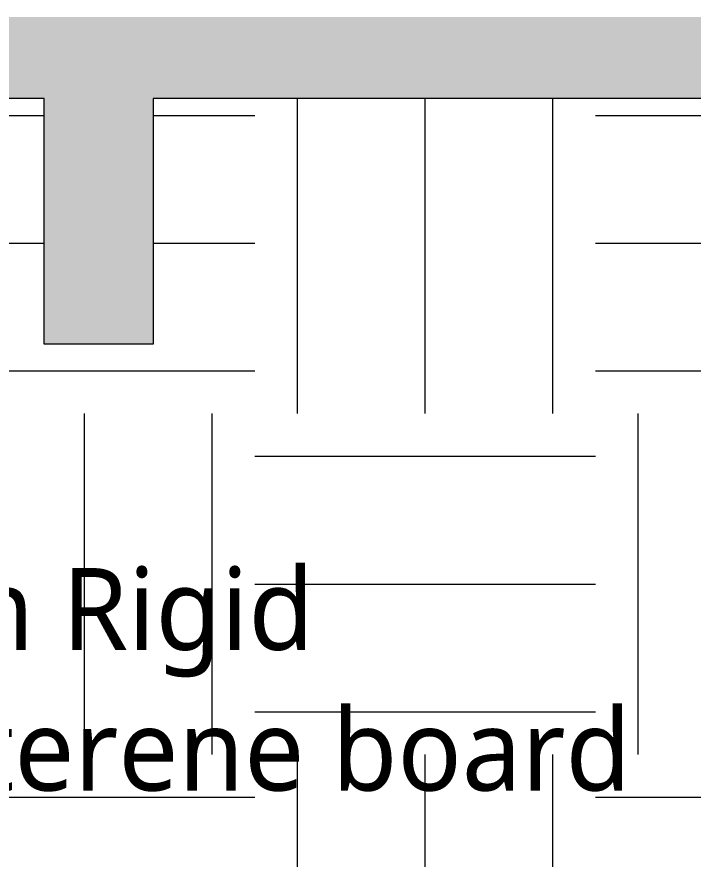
# Model space of a CAD drawing. Header units: millimetres. Extents: x -25665 to 25841, y -6376 to 15610.
# Drawn here: x 1872 to 3113, y -1195 to 350 of the extents above; entities that cross this region are included whole.
import ezdxf

# ---------------------------------------------------------------- set-up
doc = ezdxf.new("R2010")
doc.units = ezdxf.units.MM
for name, color, linetype, lineweight in [('A-DETL-GENF', 92, 'Continuous', 9), ('A-DETL-THIN', 151, 'Continuous', 9), ('G-ANNO-TEXT', 231, 'Continuous', 9)]:
    doc.layers.add(name, color=color, linetype=linetype, lineweight=lineweight)
doc.styles.add('Lucida Sans Unicode_1', font='l_10646.ttf', dxfattribs={"height": 150})

msp = doc.modelspace()

# ---------------------------------------------------------------- hatches: boundary and pattern name
at = {"layer": 'A-DETL-GENF'}
msp.add_hatch(color=253, dxfattribs=at).paths.add_polyline_path([(1922.2, -250), (2122.2, -250), (2122.2, 200), (4772.2, 200), (4772.2, -250), (5022.2, -250), (5022.2, 350), (-8763.1, 350), (-8763.1, 230), (-9063.1, 230), (-9063.1, 80), (-9363.1, 80), (-9363.1, -230), (-9113.1, -230), (-9113.1, -84.8), (-8543.6, 200), (-7027.8, 200), (-7027.8, -250), (-6777.8, -250), (-6777.8, 200), (-2362.8, 200), (-2362.8, -250), (-2162.8, -250), (-2162.8, 200), (1922.2, 200), (1922.2, -218.3)])
h = msp.add_hatch(dxfattribs=at)
h.set_pattern_fill('FP_19', color=253, style=0, pattern_type=2)
h.set_pattern_definition([(0, (-2066.66, 4700), (625, 625), [625, -625]), (0, (-2066.66, 4934.4), (625, 625), [625, -625]), (0, (-2066.66, 5168.75), (625, 625), [625, -625]), (90, (-1988.54, 5246.9), (-625, 625), [625, -625]), (90, (-1754.16, 5246.9), (-625, 625), [625, -625]), (90, (-1519.8, 5246.9), (-625, 625), [625, -625])])
h.paths.add_polyline_path([(12923.1, -1964.5), (14073.4, -1964.5), (14073.4, 71.5), (13122.2, 71.5), (13122.2, -123.2), (13047.2, -123.2), (13047.2, -171.8), (13018.1, -123.2), (12922.2, -123.2), (12922.2, 300), (10032.2, 300), (9782.2, 50), (9622.2, 50), (9622.2, 120), (5022.2, 120), (5022.2, -250), (4772.2, -250), (4772.2, 150), (3772.2, 150), (3772.2, 200), (2122.2, 200), (2122.2, -250), (1922.2, -250), (1922.2, 200), (-2162.8, 200), (-2162.8, -250), (-2362.8, -250), (-2362.8, 200), (-6777.8, 200), (-6777.8, -250), (-7027.8, -250), (-7027.8, 148.2), (-8647.1, 148.2), (-9113.1, -84.8), (-9113.1, -230), (-17877.8, -230), (-17877.8, -547.3), (-17952.8, -547.3), (-17952.8, -595.8), (-18017.8, -487.3), (-18017.8, -547.3), (-18077.8, -547.3), (-18077.8, -230), (-18422.4, -230), (-18422.4, -1964.5), (12899, -1964.5)])

# ---------------------------------------------------------------- linework, layer by layer
at = {"layer": 'A-DETL-THIN'}
for p, q in [((1922.2, 200), (-2162.8, 200)), ((1922.2, -250), (1922.2, 200)), ((3772.2, 200), (2122.2, 200)), ((2122.2, 200), (2122.2, -250)), ((2122.2, -250), (1922.2, -250))]:
    msp.add_line(p, q, dxfattribs=at)

# ---------------------------------------------------------------- texts
at = {"layer": 'G-ANNO-TEXT', "color": 7, "char_height": 150, "attachment_point": 1, "style": 'Lucida Sans Unicode_1'}
for s, insert, width in [('50mm Rigid ', (1315.1, -660.8), 1587.341), ('polysterene board ', (1315.1, -918.8), 2340.927)]:
    msp.add_mtext(s, dxfattribs=dict(at, insert=insert, width=width))

doc.saveas('drawing.dxf')
